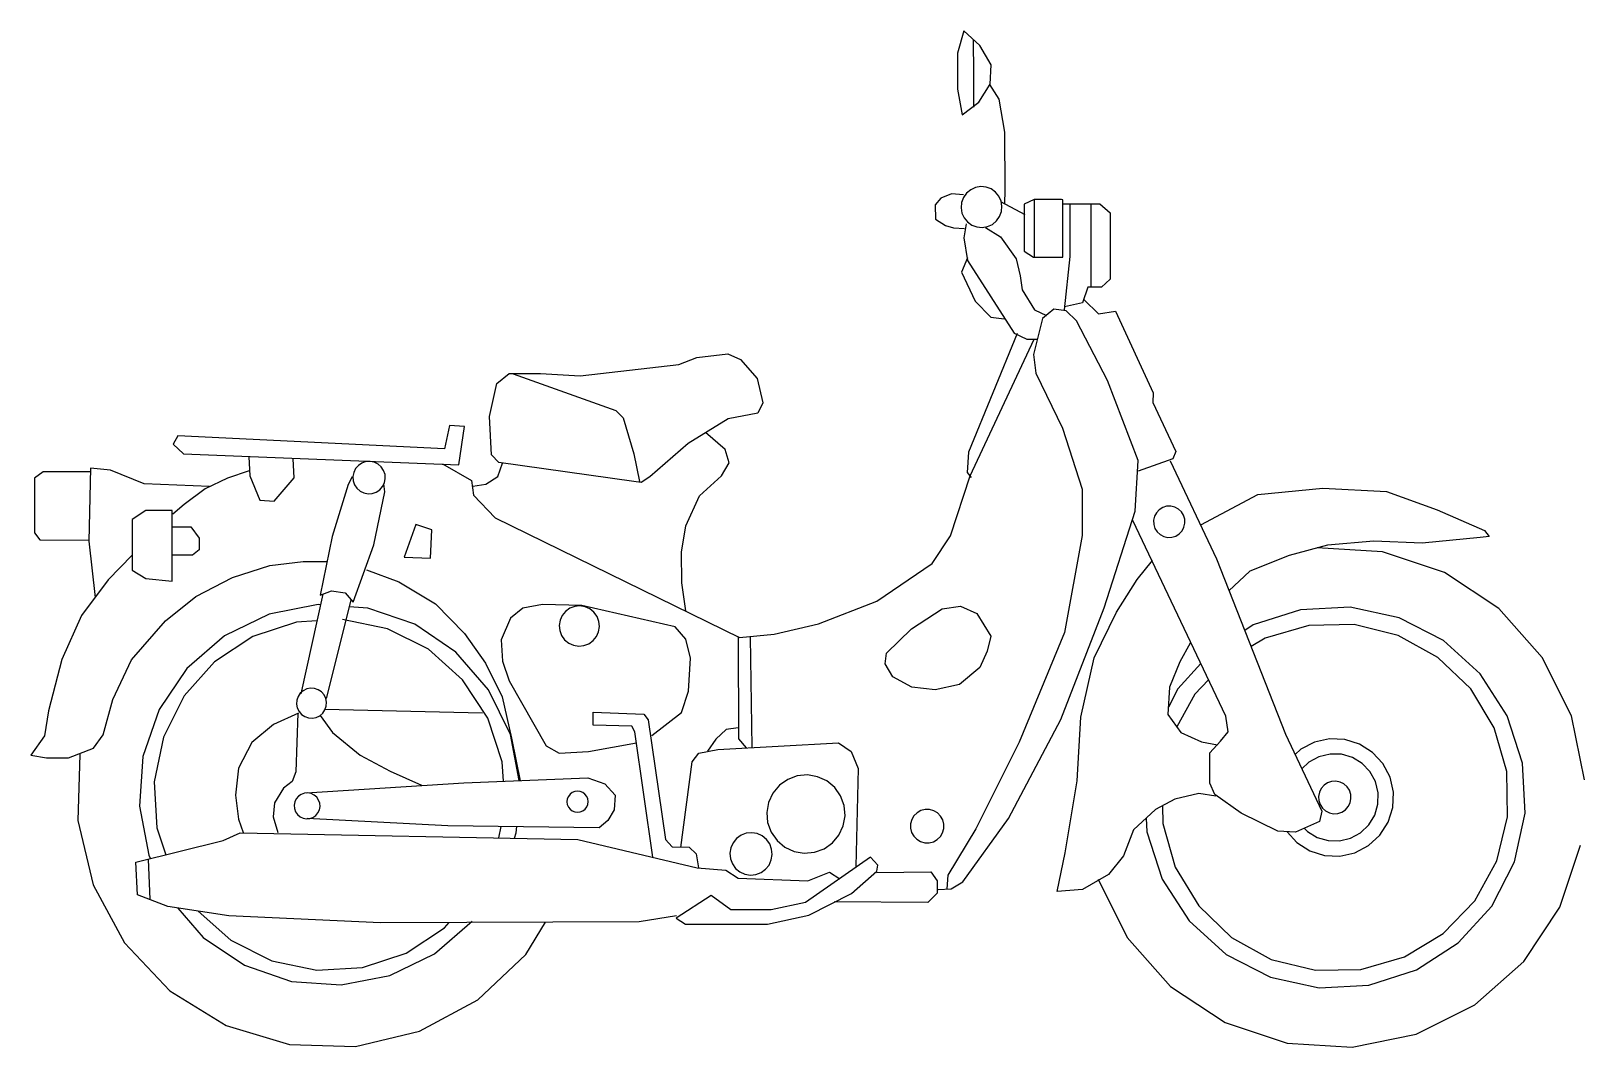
# Model space of a CAD drawing. Extents: x 400 to 3088, y 518 to 2674.
# Drawn here: x 400 to 2187, y 521 to 1695 of the extents above; entities that cross this region are included whole.
import ezdxf

# ---------------------------------------------------------------- set-up
doc = ezdxf.new("R2010")
doc.units = 0
doc.header["$MEASUREMENT"] = 0
doc.layers.get('0').update_dxf_attribs({"linetype": 'CONTINUOUS'})

msp = doc.modelspace()

# ---------------------------------------------------------------- linework, layer by layer
at = {"color": 7, "linetype": 'CONTINUOUS'}
for p, q in [((1477.4853, 1695.0957), (1470.3361, 1669.4779)), ((1495.9541, 1678.4143), (1477.4853, 1695.0957)), ((1488.2091, 1684.3719), (1488.8049, 1646.2431)), ((1470.3361, 1669.4779), (1470.3361, 1627.7744)), ((1509.0608, 1655.7752), (1495.9541, 1678.4143)), ((1488.8049, 1646.2431), (1488.8049, 1606.9227)), ((1507.8693, 1633.732), (1509.0608, 1655.7752)), ((1470.3361, 1627.7744), (1475.6981, 1597.9863)), ((1494.7625, 1612.8803), (1507.8693, 1633.732)), ((1507.2735, 1633.1363), (1517.9972, 1616.4549)), ((1475.6981, 1597.9863), (1494.7625, 1612.8803)), ((1517.9972, 1616.4549), (1524.5506, 1578.326)), ((1524.5506, 1578.326), (1525.1464, 1511.6006)), ((1450.9751, 1502.0683), (1444.4217, 1494.3234)), ((1463.4861, 1506.8344), (1450.9751, 1502.0683)), ((1477.1888, 1505.6429), (1463.4861, 1506.8344)), ((1477.1891, 1502.7083), (1475.0355, 1496.9344)), ((1480.7635, 1507.7281), (1477.1891, 1502.7083)), ((1485.5155, 1511.6515), (1480.7635, 1507.7281)), ((1491.121, 1514.2115), (1485.5155, 1511.6515)), ((1497.1982, 1515.2335), (1491.121, 1514.2115)), ((1503.3328, 1514.6477), (1497.1982, 1515.2335)), ((1509.1065, 1512.4941), (1503.3328, 1514.6477)), ((1514.1263, 1508.9196), (1509.1065, 1512.4941)), ((1518.0499, 1504.1676), (1514.1263, 1508.9196)), ((1520.6098, 1498.5621), (1518.0499, 1504.1676)), ((1525.1464, 1511.6006), (1524.5506, 1494.9191)), ((1444.4217, 1494.3234), (1445.0176, 1477.6421)), ((1475.0355, 1496.9344), (1474.4496, 1490.7999)), ((1474.4496, 1490.7999), (1475.4717, 1484.7229)), ((1475.4717, 1484.7229), (1478.0316, 1479.1173)), ((1518.8924, 1480.5767), (1521.0459, 1486.3505)), ((1520.0837, 1497.898), (1548.0845, 1483.0039)), ((1521.6316, 1492.485), (1520.6098, 1498.5621)), ((1521.0459, 1486.3505), (1521.6316, 1492.485)), ((1558.8078, 1500.2811), (1547.4883, 1494.9191)), ((1547.4883, 1494.9191), (1547.4883, 1440.7047)), ((1590.3832, 1500.2811), (1558.8078, 1500.2811)), ((1558.8078, 1499.8342), (1558.8078, 1434.0024)), ((1591.8728, 1499.8342), (1590.3832, 1500.2811)), ((1591.8727, 1495.515), (1634.7676, 1495.515)), ((1591.8728, 1433.7045), (1591.8728, 1499.8342)), ((1599.9155, 1495.515), (1599.9155, 1434.4492)), ((1624.3418, 1495.515), (1624.3418, 1399.0013)), ((1634.7676, 1495.515), (1646.6828, 1484.7912)), ((1646.6828, 1484.7912), (1646.6828, 1408.2356)), ((1445.0176, 1477.6421), (1456.337, 1470.4929)), ((1456.337, 1470.4929), (1465.8692, 1467.514)), ((1465.8692, 1467.514), (1478.3803, 1466.9183)), ((1480.1675, 1472.2801), (1477.7845, 1456.1946)), ((1478.0316, 1479.1173), (1481.955, 1474.3653)), ((1481.955, 1474.3653), (1486.9748, 1470.7907)), ((1486.9748, 1470.7907), (1492.7487, 1468.6372)), ((1492.7487, 1468.6372), (1498.8832, 1468.0514)), ((1498.8832, 1468.0514), (1504.9602, 1469.0733)), ((1502.8065, 1468.1098), (1520.0837, 1457.3861)), ((1504.9602, 1469.0733), (1510.5659, 1471.6332)), ((1510.5659, 1471.6332), (1515.3179, 1475.5569)), ((1515.3179, 1475.5569), (1518.8924, 1480.5767)), ((1477.7845, 1456.1946), (1481.9549, 1429.9809)), ((1520.0837, 1457.3861), (1537.9566, 1431.7683)), ((1481.9549, 1432.9597), (1474.8057, 1416.2784)), ((1481.9549, 1429.9809), (1535.5735, 1345.9784)), ((1537.9566, 1431.7683), (1542.7227, 1412.1081)), ((1547.4883, 1440.7047), (1558.2121, 1433.7045)), ((1558.2121, 1433.7045), (1591.8728, 1433.7045)), ((1599.9155, 1434.4492), (1593.6599, 1372.7877)), ((1474.8057, 1416.2784), (1490.8913, 1382.9156)), ((1542.7227, 1412.1081), (1545.1058, 1396.0224)), ((1545.1058, 1396.0224), (1559.4041, 1372.7877)), ((1620.7672, 1399.0013), (1614.8095, 1380.8305)), ((1636.5549, 1399.0013), (1620.7672, 1399.0013)), ((1646.6828, 1408.2356), (1636.5549, 1399.0013)), ((1490.8913, 1382.9156), (1508.7642, 1364.447)), ((1614.8095, 1380.8305), (1593.9579, 1376.3623)), ((1616.5968, 1384.2562), (1633.2782, 1368.1704)), ((1508.7642, 1364.447), (1524.2541, 1362.6598)), ((1568.3429, 1362.9576), (1558.2149, 1321.2541)), ((1559.4041, 1372.7877), (1573.1066, 1366.2344)), ((1581.4497, 1373.6812), (1568.3429, 1362.9576)), ((1595.748, 1371.894), (1581.4497, 1373.6812)), ((1607.6633, 1360.2766), (1595.748, 1371.894)), ((1643.4091, 1291.168), (1607.6633, 1360.2766)), ((1633.2782, 1368.1704), (1652.6405, 1371.1494)), ((1652.6405, 1371.1494), (1696.429, 1277.0187)), ((1539.1489, 1345.3825), (1483.1471, 1208.357)), ((1535.5735, 1345.9784), (1550.4676, 1338.8292)), ((1484.9356, 1180.9519), (1558.8102, 1339.1271)), ((1550.4676, 1338.8292), (1561.7872, 1338.8292)), ((1034.5383, 1296.5299), (1148.329, 1309.6367)), ((1148.329, 1309.6367), (1169.1809, 1317.9773)), ((1169.1809, 1317.9773), (1204.9266, 1322.1478)), ((1204.9266, 1322.1478), (1219.8208, 1315.5943)), ((1219.8208, 1315.5943), (1238.8851, 1293.5511)), ((1558.2149, 1321.2541), (1560.5979, 1299.8065)), ((929.68395, 1249.4645), (938.02469, 1287.5934)), ((938.02469, 1287.5934), (952.32299, 1299.5088)), ((952.32299, 1299.5088), (988.66457, 1299.5088)), ((957.08913, 1298.9129), (1075.646, 1256.6137)), ((988.66457, 1299.5088), (1034.5383, 1296.5299)), ((1238.8851, 1293.5511), (1245.4385, 1265.5503)), ((1560.5979, 1299.8065), (1591.5776, 1236.0599)), ((1679.1551, 1198.8247), (1643.4091, 1291.168)), ((1696.429, 1277.0187), (1695.8332, 1265.6991)), ((1075.646, 1256.6137), (1083.9866, 1248.2731)), ((1239.4809, 1253.6349), (1205.5224, 1247.0816)), ((1245.4385, 1265.5503), (1239.4809, 1253.6349)), ((1695.8332, 1265.6991), (1722.6427, 1209.1018)), ((883.51694, 1239.1877), (877.55927, 1212.3784)), ((900.79398, 1237.9962), (883.51694, 1239.1877)), ((894.24065, 1193.9097), (900.79398, 1237.9962)), ((932.06702, 1205.3781), (929.68395, 1249.4645)), ((1083.9866, 1248.2731), (1096.4976, 1206.5696)), ((1205.5224, 1247.0816), (1159.0529, 1218.485)), ((1591.5776, 1236.0599), (1614.2167, 1165.7598)), ((569.54961, 1227.2725), (564.18776, 1217.7403)), ((564.18776, 1217.7403), (576.10294, 1206.4207)), ((877.55927, 1212.3784), (569.54961, 1227.2725)), ((1159.0529, 1218.485), (1114.9664, 1179.7603)), ((1201.9479, 1211.6337), (1179.3088, 1231.2938)), ((576.10294, 1206.4207), (894.24065, 1193.9097)), ((651.76493, 1203.1441), (652.95647, 1181.1007)), ((704.19206, 1178.7177), (703.00053, 1200.7611)), ((786.92036, 1197.4719), (782.28625, 1195.8811)), ((791.80828, 1197.8091), (786.92036, 1197.4719)), ((796.61691, 1196.8699), (791.80828, 1197.8091)), ((940.40776, 1196.4417), (932.06702, 1205.3781)), ((1096.4976, 1206.5696), (1103.0511, 1174.3984)), ((1206.7139, 1196.1437), (1201.9479, 1211.6337)), ((1483.1471, 1208.357), (1481.3598, 1185.1221)), ((1675.5806, 1140.4399), (1679.1551, 1198.8247)), ((1719.0681, 1200.7611), (1679.1518, 1186.4628)), ((1715.7903, 1198.5269), (1769.4089, 1085.3319)), ((1722.6427, 1209.1018), (1719.0681, 1200.7611)), ((414.35295, 1185.7179), (404.22499, 1178.5687)), ((468.86534, 1185.7179), (414.35295, 1185.7179)), ((468.8654, 1190.0371), (467.0781, 1105.4388)), ((492.10021, 1187.6541), (468.8654, 1190.0371)), ((530.82491, 1171.8666), (492.10021, 1187.6541)), ((652.06229, 1186.7604), (627.04029, 1178.4198)), ((652.95647, 1181.1007), (664.27594, 1153.0999)), ((771.21386, 1180.0582), (766.44772, 1171.1218)), ((772.85201, 1185.0487), (771.91265, 1180.24)), ((771.91265, 1180.24), (772.24988, 1175.352)), ((775.00392, 1189.4504), (772.85201, 1185.0487)), ((778.22174, 1193.1451), (775.00392, 1189.4504)), ((782.28625, 1195.8811), (778.22174, 1193.1451)), ((801.01866, 1194.7179), (796.61691, 1196.8699)), ((804.71336, 1191.5001), (801.01866, 1194.7179)), ((807.44942, 1187.4356), (804.71336, 1191.5001)), ((809.04029, 1182.8015), (807.44942, 1187.4356)), ((809.37752, 1177.9136), (809.04029, 1182.8015)), ((875.46978, 1194.9522), (908.83253, 1175.8878)), ((925.51369, 1171.4196), (939.21622, 1180.356)), ((939.21622, 1180.356), (944.57813, 1195.8459)), ((1096.4976, 1174.3984), (940.40776, 1196.4417)), ((1114.9664, 1179.7603), (1104.8384, 1173.2069)), ((1172.1596, 1158.0149), (1197.7775, 1181.2497)), ((1197.7775, 1181.2497), (1206.7139, 1196.1437)), ((1462.2966, 1111.8432), (1484.9356, 1180.9519)), ((1481.3598, 1185.1221), (1486.1259, 1179.1645)), ((404.22499, 1178.5687), (404.22499, 1115.1199)), ((606.4868, 1168.8876), (530.82491, 1171.8666)), ((601.42241, 1165.9088), (576.99617, 1148.0359)), ((627.04029, 1178.4198), (601.42241, 1165.9088)), ((680.95731, 1151.9084), (704.19206, 1178.7177)), ((766.44772, 1171.1218), (747.9791, 1110.9497)), ((772.24988, 1175.352), (773.8407, 1170.718)), ((773.8407, 1170.718), (776.57671, 1166.6533)), ((776.57671, 1166.6533), (780.27146, 1163.4356)), ((780.27146, 1163.4356), (784.67315, 1161.2837)), ((794.36981, 1160.6816), (799.00392, 1162.2724)), ((796.23597, 1101.4174), (808.74703, 1162.7811)), ((799.00392, 1162.2724), (803.06838, 1165.0084)), ((803.06838, 1165.0084), (806.2862, 1168.7032)), ((806.2862, 1168.7032), (808.43811, 1173.1048)), ((808.74703, 1162.7811), (807.55549, 1171.7175)), ((808.43811, 1173.1048), (809.37752, 1177.9136)), ((908.83253, 1175.8878), (911.21559, 1158.6107)), ((910.61962, 1169.0365), (925.51369, 1171.4196)), ((1104.8384, 1173.2069), (1096.4976, 1174.3984)), ((1614.2167, 1165.7598), (1614.2167, 1112.1412)), ((1817.0695, 1159.5045), (1892.1357, 1166.6537)), ((1892.1357, 1166.6537), (1966.0104, 1163.0791)), ((1966.0104, 1163.0791), (2024.3951, 1141.6316)), ((576.99617, 1148.0359), (563.88935, 1136.7164)), ((664.27594, 1153.0999), (680.95731, 1151.9084)), ((784.67315, 1161.2837), (789.48179, 1160.3443)), ((789.48179, 1160.3443), (794.36981, 1160.6816)), ((911.21559, 1158.6107), (936.2377, 1132.3972)), ((1156.6699, 1123.4607), (1172.1596, 1158.0149)), ((1707.3262, 1144.4704), (1703.3095, 1141.9554)), ((1711.857, 1145.8601), (1707.3262, 1144.4704)), ((1716.5931, 1146.0298), (1711.857, 1145.8601)), ((1721.2117, 1144.9681), (1716.5931, 1146.0298)), ((1725.3981, 1142.747), (1721.2117, 1144.9681)), ((1751.5356, 1124.6523), (1817.0695, 1159.5045)), ((532.90983, 1140.8867), (516.82422, 1130.4608)), ((516.82422, 1130.4608), (516.82422, 1072.076)), ((562.99591, 1140.8867), (532.90983, 1140.8867)), ((562.99591, 1059.565), (562.99591, 1140.8867)), ((936.2377, 1132.3972), (1218.6293, 994.47787)), ((1639.8346, 1028.4363), (1675.5806, 1140.4399)), ((1780.1327, 903.32625), (1672.8953, 1129.4184)), ((1697.8597, 1134.3001), (1696.7979, 1129.6814)), ((1696.7979, 1129.6814), (1696.9674, 1124.9453)), ((1700.0807, 1138.4865), (1697.8597, 1134.3001)), ((1703.3095, 1141.9554), (1700.0807, 1138.4865)), ((1728.867, 1139.5181), (1725.3981, 1142.747)), ((1731.3821, 1135.5015), (1728.867, 1139.5181)), ((1732.7718, 1130.9707), (1731.3821, 1135.5015)), ((1731.8797, 1121.6161), (1732.9415, 1126.2346)), ((1732.9415, 1126.2346), (1732.7718, 1130.9707)), ((2024.3951, 1141.6316), (2079.2055, 1117.801)), ((404.22499, 1115.1199), (410.48052, 1107.0771)), ((562.99591, 1122.12), (584.74125, 1122.12)), ((562.99591, 1089.3532), (562.99591, 1122.12)), ((584.74125, 1122.12), (594.27341, 1109.0134)), ((594.27341, 1109.0134), (594.27341, 1095.6086)), ((747.9791, 1110.9497), (734.27657, 1043.0326)), ((844.79051, 1124.8011), (831.08803, 1087.268)), ((863.25924, 1118.8434), (844.79051, 1124.8011)), ((861.47194, 1086.0765), (863.25924, 1118.8434)), ((1151.308, 1093.0767), (1156.6699, 1123.4607)), ((1440.8491, 1079.6721), (1462.2966, 1111.8432)), ((1614.2167, 1112.1412), (1593.9607, 1000.1376)), ((1696.9674, 1124.9453), (1698.3573, 1120.4146)), ((1698.3573, 1120.4146), (1700.8723, 1116.398)), ((1700.8723, 1116.398), (1704.3411, 1113.169)), ((1704.3411, 1113.169), (1708.5276, 1110.9481)), ((1708.5276, 1110.9481), (1713.1461, 1109.8862)), ((1713.1461, 1109.8862), (1717.8822, 1110.0559)), ((1717.8822, 1110.0559), (1722.413, 1111.4456)), ((1722.413, 1111.4456), (1726.4298, 1113.9606)), ((1726.4298, 1113.9606), (1729.6587, 1117.4296)), ((1729.6587, 1117.4296), (1731.8797, 1121.6161)), ((2073.8434, 1109.7582), (2007.1179, 1103.2049)), ((2084.5674, 1110.9498), (2073.8434, 1109.7582)), ((2079.2055, 1117.801), (2084.5674, 1110.9498)), ((410.48052, 1107.0771), (467.37593, 1106.7793)), ((467.0781, 1105.4388), (474.22725, 1040.5006)), ((594.27341, 1095.6086), (586.82643, 1089.3532)), ((772.40539, 1035.2877), (796.23597, 1101.4174)), ((1151.9038, 1057.3309), (1151.308, 1093.0767)), ((1897.4974, 1100.8218), (1853.411, 1088.9066)), ((1961.0896, 1093.28), (1885.7638, 1097.8544)), ((1951.1162, 1105.588), (1897.4974, 1100.8218)), ((2007.1179, 1103.2049), (1951.1162, 1105.588)), ((2032.6648, 1069.3655), (1961.0896, 1093.28)), ((516.82401, 1089.3532), (489.41889, 1060.7565)), ((586.82643, 1089.3532), (562.99591, 1089.3532)), ((632.99785, 1063.7353), (675.89281, 1077.4378)), ((675.89281, 1077.4378), (714.61746, 1082.2039)), ((714.61746, 1082.2039), (742.02259, 1082.2039)), ((787.59724, 1072.374), (825.1303, 1058.6714)), ((831.08803, 1087.268), (861.47194, 1086.0765)), ((1377.1025, 1036.1813), (1440.8491, 1079.6721)), ((1677.6611, 1061.2034), (1695.534, 1083.2468)), ((1769.4089, 1085.3319), (1849.2413, 882.77239)), ((1853.411, 1088.9066), (1808.1329, 1071.0337)), ((489.41889, 1060.7565), (458.43921, 1019.6488)), ((516.82422, 1072.076), (532.90983, 1062.5437)), ((532.90983, 1062.5437), (562.99591, 1059.565)), ((590.69865, 1041.6921), (632.99785, 1063.7353)), ((825.1303, 1058.6714), (867.42955, 1033.0536)), ((1156.6699, 1025.1597), (1151.9038, 1057.3309)), ((1653.8305, 1023.6704), (1677.6611, 1061.2034)), ((1808.1329, 1071.0337), (1783.7067, 1048.0968)), ((2095.6115, 1027.7412), (2032.6648, 1069.3655)), ((555.54866, 1013.6912), (590.69865, 1041.6921)), ((737.2553, 1044.3732), (711.63752, 929.09291)), ((734.27657, 1043.0326), (747.38334, 1048.3944)), ((769.42651, 1037.5218), (741.12773, 923.73101)), ((747.38334, 1048.3944), (762.87323, 1046.0115)), ((762.87323, 1046.0115), (772.40539, 1035.2877)), ((458.43921, 1019.6488), (435.8002, 969.00899)), ((675.34832, 1021.4368), (623.6762, 996.29407)), ((731.7672, 1032.3492), (675.34832, 1021.4368)), ((734.53967, 1032.1527), (731.7672, 1032.3492)), ((789.08792, 1028.2874), (767.51023, 1029.8165)), ((843.40428, 1009.5282), (789.08792, 1028.2874)), ((867.42955, 1033.0536), (900.7923, 999.09512)), ((968.41039, 1028.1385), (954.11208, 1016.819)), ((991.04943, 1032.3088), (968.41039, 1028.1385)), ((1036.3275, 1031.1173), (991.04943, 1032.3088)), ((1013.6977, 1019.795), (1011.208, 1014.2641)), ((1017.5341, 1024.493), (1013.6977, 1019.795)), ((1022.4558, 1028.038), (1017.5341, 1024.493)), ((1028.1271, 1030.1884), (1022.4558, 1028.038)), ((1034.1619, 1030.7976), (1028.1271, 1030.1884)), ((1040.1488, 1029.8242), (1034.1619, 1030.7976)), ((1144.1606, 1006.6909), (1036.3275, 1031.1173)), ((1045.6796, 1027.3344), (1040.1488, 1029.8242)), ((1050.3776, 1023.498), (1045.6796, 1027.3344)), ((1053.9226, 1018.5763), (1050.3776, 1023.498)), ((1309.7812, 1009.9678), (1377.1025, 1036.1813)), ((1417.0195, 1004.308), (1452.7654, 1027.5427)), ((1452.7654, 1027.5427), (1473.617, 1030.5215)), ((1473.617, 1030.5215), (1492.6814, 1022.1809)), ((1492.6814, 1022.1809), (1508.7671, 995.96729)), ((1589.7905, 899.75154), (1639.8346, 1028.4363)), ((1628.2127, 970.94539), (1653.8305, 1023.6704)), ((1866.5282, 1026.4086), (1811.7321, 1008.7874)), ((1924.0179, 1029.2472), (1866.5282, 1026.4086)), ((1980.2834, 1017.1095), (1924.0179, 1029.2472)), ((2145.6403, 971.24317), (2095.6115, 1027.7412)), ((516.22825, 968.41322), (555.54866, 1013.6912)), ((706.86955, 1012.1185), (656.53511, 995.45148)), ((730.39095, 1013.4834), (706.86955, 1012.1185)), ((811.72696, 1004.4569), (759.80261, 1015.19)), ((859.1041, 980.6504), (811.72696, 1004.4569)), ((891.01468, 977.35036), (843.40428, 1009.5282)), ((954.11208, 1016.819), (943.38838, 991.79703)), ((1011.208, 1014.2641), (1010.2346, 1008.2773)), ((1010.2346, 1008.2773), (1010.8437, 1002.2426)), ((1010.8437, 1002.2426), (1012.9941, 996.57125)), ((1053.219, 995.3525), (1055.7088, 1000.8833)), ((1056.073, 1012.9049), (1053.9226, 1018.5763)), ((1055.7088, 1000.8833), (1056.6822, 1006.8701)), ((1056.6822, 1006.8701), (1056.073, 1012.9049)), ((1156.6716, 992.39279), (1144.1606, 1006.6909)), ((1258.5455, 998.05247), (1309.7812, 1009.9678)), ((1388.4228, 976.30708), (1417.0195, 1004.308)), ((1811.7321, 1008.7874), (1802.0406, 1002.5352)), ((1875.9934, 1008.1837), (1825.5915, 993.63329)), ((1928.4436, 1009.1935), (1875.9934, 1008.1837)), ((1979.368, 996.59374), (1928.4436, 1009.1935)), ((2031.4901, 990.82289), (1980.2834, 1017.1095)), ((623.6762, 996.29407), (580.2722, 958.63424)), ((656.53511, 995.45148), (612.22954, 966.32499)), ((900.7923, 999.09512), (925.21854, 964.54084)), ((943.38838, 991.79703), (944.57991, 966.77492)), ((1012.9941, 996.57125), (1016.5391, 991.64961)), ((1016.5391, 991.64961), (1021.2371, 987.81316)), ((1021.2371, 987.81316), (1026.7679, 985.32334)), ((1026.7679, 985.32334), (1032.7548, 984.34994)), ((1032.7548, 984.34994), (1038.7896, 984.95915)), ((1038.7896, 984.95915), (1044.4609, 987.10959)), ((1044.4609, 987.10959), (1049.3825, 990.65456)), ((1049.3825, 990.65456), (1053.219, 995.3525)), ((1162.0335, 970.34952), (1156.6716, 992.39279)), ((1217.137, 995.37163), (1217.4349, 877.41039)), ((1218.6293, 994.47787), (1258.5455, 998.05247)), ((1230.8395, 994.77586), (1232.6269, 867.58033)), ((1508.7671, 995.96729), (1504.5968, 978.69015)), ((1593.9607, 1000.1376), (1541.5334, 873.24007)), ((1739.0248, 987.62676), (1727.1096, 966.17925)), ((1825.5915, 993.63329), (1809.3991, 983.86429)), ((2025.296, 971.24317), (1979.368, 996.59374)), ((2074.1487, 952.17873), (2031.4901, 990.82289)), ((435.8002, 969.00899), (420.31036, 909.4326)), ((494.78074, 922.53948), (516.22825, 968.41322)), ((612.22954, 966.32499), (576.97216, 926.72371)), ((898.70533, 945.39297), (859.1041, 980.6504)), ((928.67441, 933.94637), (891.01468, 977.35036)), ((944.57991, 966.77492), (952.32478, 944.13587)), ((1159.6505, 932.22064), (1162.0335, 970.34952)), ((1386.6355, 963.79608), (1388.4228, 976.30708)), ((1504.5968, 978.69015), (1496.256, 959.62571)), ((1612.7229, 902.4326), (1628.2127, 970.94539)), ((1727.1096, 966.17925), (1715.1942, 936.98688)), ((2063.0981, 934.86923), (2025.296, 971.24317)), ((2179.3418, 903.72185), (2145.6403, 971.24317)), ((580.2722, 958.63424), (548.09422, 911.02394)), ((925.21854, 964.54084), (944.28298, 925.81619)), ((1395.5719, 948.90201), (1386.6355, 963.79608)), ((1417.6153, 936.98677), (1395.5719, 948.90201)), ((1496.256, 959.62571), (1472.4255, 939.96561)), ((1751.2526, 964.21511), (1724.7196, 934.92586)), ((2105.3518, 903.81043), (2074.1487, 952.17873)), ((711.20572, 929.87876), (708.66998, 926.12595)), ((714.62639, 932.84751), (711.20572, 929.87876)), ((718.69889, 934.82972), (714.62639, 932.84751)), ((723.1457, 935.69048), (718.69889, 934.82972)), ((727.66371, 935.37095), (723.1457, 935.69048)), ((731.94498, 933.89288), (727.66371, 935.37095)), ((735.69795, 931.35714), (731.94498, 933.89288)), ((738.6667, 927.93637), (735.69795, 931.35714)), ((927.83193, 901.08745), (898.70533, 945.39297)), ((953.81725, 882.27424), (928.67441, 933.94637)), ((952.32478, 944.13587), (995.2198, 869.0697)), ((1151.3098, 907.79429), (1159.6505, 932.22064)), ((1444.4246, 934.00794), (1417.6153, 936.98677)), ((1472.4255, 939.96561), (1444.4246, 934.00794)), ((1715.1942, 936.98688), (1713.407, 905.41144)), ((1724.7196, 934.92586), (1713.8827, 913.81553)), ((1760.23, 945.28779), (1744.2994, 928.73178)), ((2090.1976, 889.95091), (2063.0981, 934.86923)), ((483.46127, 882.02753), (494.78074, 922.53948)), ((576.97216, 926.72371), (553.16565, 879.34658)), ((707.19197, 921.84452), (706.87239, 917.32657)), ((706.87239, 917.32657), (707.73304, 912.87975)), ((708.66998, 926.12595), (707.19197, 921.84452)), ((707.73304, 912.87975), (709.71526, 908.8072)), ((740.64891, 923.86393), (738.6667, 927.93637)), ((739.71197, 910.61783), (741.18999, 914.89905)), ((741.50957, 919.41711), (740.64891, 923.86393)), ((741.18999, 914.89905), (741.50957, 919.41711)), ((944.28298, 925.81619), (955.00678, 878.15515)), ((1744.2994, 928.73178), (1723.5723, 891.18006)), ((420.31036, 909.4326), (415.54425, 880.83599)), ((548.09422, 911.02394), (529.33512, 856.70759)), ((680.35981, 893.94287), (655.33775, 873.09113)), ((708.95641, 907.04964), (680.35981, 893.94287)), ((708.36065, 907.04964), (705.97758, 839.13262)), ((709.71526, 908.8072), (712.684, 905.38664)), ((712.684, 905.38664), (716.43697, 902.85079)), ((716.43697, 902.85079), (720.71824, 901.37283)), ((720.71824, 901.37283), (725.23625, 901.0532)), ((725.23625, 901.0532), (729.68307, 901.91385)), ((729.68307, 901.91385), (733.75556, 903.89607)), ((733.75556, 903.89607), (737.17623, 906.86481)), ((733.97852, 904.07091), (748.27683, 884.4106)), ((737.17623, 906.86481), (739.71197, 910.61783)), ((921.64393, 907.04964), (739.34038, 911.22001)), ((944.4989, 850.75296), (927.83193, 901.08745)), ((1049.4341, 893.19811), (1049.4341, 908.09218)), ((1049.4341, 908.09218), (1107.8189, 905.70921)), ((1107.8189, 905.70921), (1113.1809, 899.15578)), ((1113.1809, 899.15578), (1132.841, 760.93866)), ((1117.3513, 880.98499), (1151.3098, 907.79429)), ((1529.0226, 785.36501), (1589.7905, 899.75154)), ((1608.5526, 828.55791), (1612.7229, 902.4326)), ((1713.407, 905.41144), (1728.3011, 884.55969)), ((1783.1116, 885.45335), (1780.1327, 903.32625)), ((2122.973, 849.01426), (2105.3518, 903.81043)), ((2194.4188, 829.77876), (2179.3418, 903.72185)), ((415.54425, 880.83599), (400.05438, 858.197)), ((472.14175, 866.53764), (483.46127, 882.02753)), ((553.16565, 879.34658), (542.43249, 827.42217)), ((748.27683, 884.4106), (780.44804, 858.19706)), ((964.1238, 828.98734), (953.81725, 882.27424)), ((955.00678, 878.15515), (965.13472, 828.7068)), ((1094.1165, 892.00657), (1049.4341, 893.19811)), ((1097.6909, 885.45314), (1094.1165, 892.00657)), ((1118.5427, 740.68269), (1097.6909, 885.45314)), ((1191.2255, 876.81462), (1181.6933, 863.11213)), ((1203.1408, 888.13419), (1191.2255, 876.81462)), ((1216.8433, 889.92149), (1203.1408, 888.13419)), ((1217.4349, 877.41039), (1226.3714, 866.68668)), ((1728.3011, 884.55969), (1752.1317, 873.83594)), ((1774.1751, 874.72954), (1783.1116, 885.45335)), ((1849.2413, 882.77239), (1890.9448, 793.70575)), ((1900.0639, 877.23659), (1882.7335, 873.37792)), ((1917.8024, 876.47833), (1900.0639, 877.23659)), ((1934.7401, 871.15488), (1917.8024, 876.47833)), ((2104.7482, 839.54913), (2090.1976, 889.95091)), ((400.05438, 858.197), (417.92729, 855.21822)), ((443.54514, 855.21822), (472.14175, 866.53764)), ((456.46567, 859.09501), (454.26895, 782.83289)), ((456.88549, 860.49874), (456.46567, 859.09501)), ((655.33775, 873.09113), (639.84791, 843.30298)), ((780.44804, 858.19706), (815.00232, 839.72838)), ((995.2198, 869.0697), (1010.1138, 860.72901)), ((1010.1138, 860.72901), (1044.0723, 862.51631)), ((1044.0723, 862.51631), (1099.4784, 872.6443)), ((1163.8207, 850.60103), (1171.5656, 860.72901)), ((1171.5656, 860.72901), (1193.6088, 864.89933)), ((1193.6088, 864.89933), (1333.0176, 872.6443)), ((1333.0176, 872.6443), (1347.3158, 862.51631)), ((1347.3158, 862.51631), (1355.6564, 842.85616)), ((1541.5334, 873.24007), (1491.4892, 773.15178)), ((1752.1317, 873.83594), (1770.6003, 870.26134)), ((1761.664, 861.02695), (1774.1751, 874.72954)), ((1761.664, 825.87696), (1761.664, 861.02695)), ((1866.9926, 865.16532), (1860.3436, 859.06139)), ((1882.7335, 873.37792), (1866.9926, 865.16532)), ((1900.5857, 859.65159), (1887.7888, 856.52717)), ((1913.755, 859.35754), (1900.5857, 859.65159)), ((1926.3993, 855.66505), (1913.755, 859.35754)), ((1949.7229, 861.62902), (1934.7401, 871.15488)), ((1961.7297, 848.54994), (1949.7229, 861.62902)), ((417.92729, 855.21822), (443.54514, 855.21822)), ((529.33512, 856.70759), (525.27335, 799.38676)), ((639.84791, 843.30298), (636.27331, 812.32331)), ((945.80612, 828.22414), (944.4989, 850.75296)), ((1150.7138, 751.70428), (1163.8207, 850.60103)), ((1355.6564, 842.85616), (1352.6777, 729.66105)), ((1876.2368, 850.19712), (1868.1257, 842.44049)), ((1887.7888, 856.52717), (1876.2368, 850.19712)), ((1937.6573, 848.8257), (1926.3993, 855.66505)), ((1946.7615, 839.30567), (1937.6573, 848.8257)), ((1969.9424, 832.80882), (1961.7297, 848.54994)), ((2125.8117, 791.52452), (2122.973, 849.01426)), ((542.43249, 827.42217), (545.50405, 774.48911)), ((701.80731, 827.81309), (691.67933, 820.06818)), ((705.97758, 839.13262), (701.80731, 827.81309)), ((718.48858, 815.00421), (900.19643, 826.32373)), ((815.00232, 839.72838), (851.34384, 823.64278)), ((900.19643, 826.32373), (1043.1796, 832.28135)), ((1043.1796, 832.28135), (1062.8398, 825.1322)), ((1062.8398, 825.1322), (1074.7551, 812.02537)), ((1264.5389, 823.61824), (1256.9649, 814.55155)), ((1274.2014, 830.41561), (1264.5389, 823.61824)), ((1285.2939, 834.48054), (1274.2014, 830.41561)), ((1297.0607, 835.536), (1285.2939, 834.48054)), ((1308.6995, 833.51002), (1297.0607, 835.536)), ((1319.4175, 828.54078), (1308.6995, 833.51002)), ((1328.4841, 820.96682), (1319.4175, 828.54078)), ((1594.85, 745.44898), (1608.5526, 828.55791)), ((1767.6216, 812.77013), (1761.664, 825.87696)), ((1893.6866, 823.66826), (1890.4381, 819.98433)), ((1897.7779, 826.38588), (1893.6866, 823.66826)), ((1902.4331, 827.952), (1897.7779, 826.38588)), ((1907.335, 828.25992), (1902.4331, 827.952)), ((1912.1497, 827.28862), (1907.335, 828.25992)), ((1916.5487, 825.1043), (1912.1497, 827.28862)), ((1920.2326, 821.8559), (1916.5487, 825.1043)), ((1953.0916, 827.75357), (1946.7615, 839.30567)), ((1956.216, 814.95692), (1953.0916, 827.75357)), ((1973.8009, 815.47856), (1969.9424, 832.80882)), ((2105.758, 787.09888), (2104.7482, 839.54913)), ((636.27331, 812.32331), (639.84791, 784.32236)), ((691.67933, 820.06818), (681.55134, 803.38686)), ((704.89784, 804.39367), (704.18602, 800.566)), ((706.57597, 807.90665), (704.89784, 804.39367)), ((709.10625, 810.86573), (706.57597, 807.90665)), ((712.31614, 813.06896), (709.10625, 810.86573)), ((715.98694, 814.36641), (712.31614, 813.06896)), ((719.86841, 814.66955), (715.98694, 814.36641)), ((723.69608, 813.95783), (719.86841, 814.66955)), ((727.20916, 812.2796), (723.69608, 813.95783)), ((730.16814, 809.74932), (727.20916, 812.2796)), ((732.37148, 806.53948), (730.16814, 809.74932)), ((733.66887, 802.86869), (732.37148, 806.53948)), ((1019.5801, 807.75329), (1019.1757, 804.58422)), ((1019.1757, 804.58422), (1019.6052, 801.41846)), ((1020.7909, 810.70964), (1019.5801, 807.75329)), ((1022.7257, 813.25195), (1020.7909, 810.70964)), ((1025.2525, 815.20684), (1022.7257, 813.25195)), ((1028.1993, 816.44109), (1025.2525, 815.20684)), ((1031.3649, 816.87068), (1028.1993, 816.44109)), ((1034.534, 816.46625), (1031.3649, 816.87068)), ((1037.4904, 815.25539), (1034.534, 816.46625)), ((1040.0328, 813.32061), (1037.4904, 815.25539)), ((1041.9876, 810.79375), (1040.0328, 813.32061)), ((1043.2219, 807.84702), (1041.9876, 810.79375)), ((1043.6514, 804.68131), (1043.2219, 807.84702)), ((1043.247, 801.51224), (1043.6514, 804.68131)), ((1074.7551, 812.02537), (1073.5635, 795.344)), ((1256.9649, 814.55155), (1251.9956, 803.83363)), ((1335.2815, 811.30425), (1328.4841, 820.96682)), ((1339.3464, 800.21169), (1335.2815, 811.30425)), ((1721.1519, 807.40834), (1699.1086, 795.4931)), ((1749.1527, 813.96172), (1721.1519, 807.40834)), ((1768.813, 810.98289), (1749.1527, 813.96172)), ((1798.0057, 791.32268), (1767.6216, 812.77013)), ((1888.2538, 815.58521), (1887.2825, 810.77058)), ((1887.2825, 810.77058), (1887.5906, 805.86864)), ((1887.5906, 805.86864), (1889.1566, 801.21341)), ((1890.4381, 819.98433), (1888.2538, 815.58521)), ((1922.9502, 817.76465), (1920.2326, 821.8559)), ((1924.5164, 813.10942), (1922.9502, 817.76465)), ((1923.853, 803.39295), (1924.8243, 808.20753)), ((1924.8243, 808.20753), (1924.5164, 813.10942)), ((1955.9221, 801.78758), (1956.216, 814.95692)), ((1973.0427, 797.74015), (1973.8009, 815.47856)), ((525.27335, 799.38676), (536.18571, 742.96793)), ((681.55134, 803.38686), (679.76404, 787.3012)), ((679.76404, 787.3012), (685.12589, 768.83253)), ((704.18602, 800.566), (704.48921, 796.68442)), ((704.48921, 796.68442), (705.78661, 793.01368)), ((705.78661, 793.01368), (707.98995, 789.80384)), ((707.98995, 789.80384), (710.94892, 787.27356)), ((710.94892, 787.27356), (714.46195, 785.59533)), ((722.17115, 785.18675), (725.84189, 786.4842)), ((725.84189, 786.4842), (729.05184, 788.68743)), ((729.05184, 788.68743), (731.58211, 791.64646)), ((731.58211, 791.64646), (733.26024, 795.15949)), ((733.26024, 795.15949), (733.97206, 798.98716)), ((733.97206, 798.98716), (733.66887, 802.86869)), ((1019.6052, 801.41846), (1020.8395, 798.47173)), ((1020.8395, 798.47173), (1022.7944, 795.94492)), ((1022.7944, 795.94492), (1025.3367, 794.01014)), ((1025.3367, 794.01014), (1028.293, 792.79933)), ((1028.293, 792.79933), (1031.4621, 792.39485)), ((1031.4621, 792.39485), (1034.6279, 792.82439)), ((1034.6279, 792.82439), (1037.5746, 794.05869)), ((1037.5746, 794.05869), (1040.1014, 796.01358)), ((1040.1014, 796.01358), (1042.0362, 798.55584)), ((1042.0362, 798.55584), (1043.247, 801.51224)), ((1073.5635, 795.344), (1066.4143, 782.833)), ((1251.9956, 803.83363), (1249.9696, 792.19468)), ((1249.9696, 792.19468), (1251.0251, 780.42802)), ((1338.3759, 776.80608), (1340.4019, 788.44498)), ((1340.4019, 788.44498), (1339.3464, 800.21169)), ((1420.0008, 788.34374), (1417.4266, 783.98944)), ((1423.6143, 791.8834), (1420.0008, 788.34374)), ((1428.0209, 794.36724), (1423.6143, 791.8834)), ((1432.9201, 795.62597), (1428.0209, 794.36724)), ((1437.9783, 795.57374), (1432.9201, 795.62597)), ((1442.8504, 794.21414), (1437.9783, 795.57374)), ((1447.2047, 791.63995), (1442.8504, 794.21414)), ((1450.7444, 788.02642), (1447.2047, 791.63995)), ((1453.2282, 783.61995), (1450.7444, 788.02642)), ((1699.1086, 795.4931), (1673.4908, 772.25829)), ((1706.9676, 799.74117), (1707.3587, 779.42893)), ((1840.3048, 770.47094), (1798.0057, 791.32268)), ((1890.9448, 793.70575), (1888.5617, 781.79046)), ((1889.1566, 801.21341), (1891.8743, 797.12227)), ((1891.8743, 797.12227), (1895.5581, 793.87376)), ((1895.5581, 793.87376), (1899.9574, 791.68944)), ((1899.9574, 791.68944), (1904.7718, 790.71819)), ((1904.7718, 790.71819), (1909.6737, 791.02611)), ((1909.6737, 791.02611), (1914.3291, 792.59223)), ((1914.3291, 792.59223), (1918.4203, 795.30985)), ((1918.4203, 795.30985), (1921.6687, 798.99378)), ((1921.6687, 798.99378), (1923.853, 803.39295)), ((1945.3901, 777.88514), (1952.2293, 789.14309)), ((1952.2293, 789.14309), (1955.9221, 801.78758)), ((1967.7193, 780.80235), (1973.0427, 797.74015)), ((2093.1582, 736.17451), (2105.758, 787.09888)), ((2113.674, 735.25911), (2125.8117, 791.52452)), ((454.26895, 782.83289), (471.88516, 708.60085)), ((545.50405, 774.48911), (555.87428, 743.17094)), ((621.97448, 759.59819), (641.63469, 768.53464)), ((639.84791, 784.32236), (645.20976, 768.83253)), ((641.63469, 768.53464), (1031.8595, 761.08766)), ((714.46195, 785.59533), (718.28968, 784.88361)), ((718.28968, 784.88361), (722.17115, 785.18675)), ((881.72775, 776.87538), (719.08435, 785.21607)), ((1056.2864, 774.49231), (881.72775, 776.87538)), ((940.33862, 762.83424), (943.06791, 776.03794)), ((958.57886, 762.48614), (960.66783, 768.53459)), ((960.66783, 768.53459), (961.18196, 775.79065)), ((1066.4143, 782.833), (1056.2864, 774.49231)), ((1232.56, 768.74883), (1226.2096, 768.1133)), ((1238.8584, 767.71917), (1232.56, 768.74883)), ((1251.0251, 780.42802), (1255.0901, 769.33546)), ((1255.0901, 769.33546), (1261.8874, 759.67295)), ((1333.4066, 766.08811), (1338.3759, 776.80608)), ((1416.0671, 779.11723), (1416.0148, 774.0592)), ((1416.0148, 774.0592), (1417.2735, 769.15999)), ((1417.4266, 783.98944), (1416.0671, 779.11723)), ((1417.2735, 769.15999), (1419.7574, 764.75346)), ((1450.5008, 764.43609), (1453.0751, 768.79039)), ((1453.0751, 768.79039), (1454.4347, 773.6626)), ((1454.4869, 778.72068), (1453.2282, 783.61995)), ((1454.4347, 773.6626), (1454.4869, 778.72068)), ((1491.4892, 773.15178), (1459.3181, 719.53312)), ((1476.5956, 712.08603), (1529.0226, 785.36501)), ((1673.4908, 772.25829), (1662.1713, 741.87438)), ((1688.355, 785.73975), (1689.1339, 769.9638)), ((1689.1339, 769.9638), (1706.755, 715.16768)), ((1707.3587, 779.42893), (1721.9093, 729.0272)), ((1860.5607, 769.2794), (1840.3048, 770.47094)), ((1850.9107, 769.84701), (1862.3839, 757.34904)), ((1888.5617, 781.79046), (1860.5607, 769.2794)), ((1870.8766, 773.88856), (1874.4495, 770.15241)), ((1874.4495, 770.15241), (1885.7075, 763.31306)), ((1924.318, 762.45094), (1935.87, 768.78093)), ((1935.87, 768.78093), (1945.3901, 777.88514)), ((1958.1935, 765.81959), (1967.7193, 780.80235)), ((521.29048, 734.57618), (621.97448, 759.59819)), ((1031.8595, 761.08766), (1169.481, 728.32068)), ((1132.841, 760.93866), (1140.586, 752.59798)), ((1140.586, 752.59798), (1160.2462, 752.00221)), ((1160.2462, 752.00221), (1168.5869, 744.25724)), ((1208.3926, 751.37298), (1207.3627, 745.07445)), ((1211.0173, 757.19038), (1208.3926, 751.37298)), ((1215.0583, 762.1302), (1211.0173, 757.19038)), ((1220.24, 765.85579), (1215.0583, 762.1302)), ((1226.2096, 768.1133), (1220.24, 765.85579)), ((1244.6758, 765.09438), (1238.8584, 767.71917)), ((1249.6156, 761.0534), (1244.6758, 765.09438)), ((1253.3412, 755.8716), (1249.6156, 761.0534)), ((1255.5987, 749.90211), (1253.3412, 755.8716)), ((1261.8874, 759.67295), (1270.9541, 752.09898)), ((1270.9541, 752.09898), (1281.6719, 747.12969)), ((1316.1701, 750.2241), (1325.8327, 757.02152)), ((1325.8327, 757.02152), (1333.4066, 766.08811)), ((1419.7574, 764.75346), (1423.2971, 761.13993)), ((1423.2971, 761.13993), (1427.6513, 758.56568)), ((1427.6513, 758.56568), (1432.5235, 757.20614)), ((1432.5235, 757.20614), (1437.5816, 757.15392)), ((1437.5816, 757.15392), (1442.4808, 758.41259)), ((1442.4808, 758.41259), (1446.8872, 760.89642)), ((1446.8872, 760.89642), (1450.5008, 764.43609)), ((1862.3839, 757.34904), (1877.3668, 747.82323)), ((1885.7075, 763.31306), (1898.352, 759.62052)), ((1898.352, 759.62052), (1911.5213, 759.32647)), ((1911.5213, 759.32647), (1924.318, 762.45094)), ((1929.3733, 745.60013), (1945.1144, 753.81273)), ((1945.1144, 753.81273), (1958.1935, 765.81959)), ((2165.93, 682.87774), (2189.8444, 754.45295)), ((523.07773, 697.04307), (521.29048, 734.57618)), ((535.58863, 738.29967), (537.37593, 691.53222)), ((536.18571, 742.96793), (537.90807, 739.42827)), ((1168.5869, 744.25724), (1170.9699, 728.17163)), ((1207.3627, 745.07445), (1207.9983, 738.72412)), ((1207.9983, 738.72412), (1210.2558, 732.75458)), ((1210.2558, 732.75458), (1213.9815, 727.57282)), ((1252.5798, 731.4358), (1255.2047, 737.25319)), ((1255.2047, 737.25319), (1256.2343, 743.55167)), ((1256.2343, 743.55167), (1255.5987, 749.90211)), ((1281.6719, 747.12969), (1293.3109, 745.10377)), ((1293.3109, 745.10377), (1305.0776, 746.15918)), ((1369.9548, 740.38481), (1294.8886, 687.95762)), ((1305.0776, 746.15918), (1316.1701, 750.2241)), ((1378.2954, 731.44835), (1369.9548, 740.38481)), ((1585.3179, 700.76672), (1594.85, 745.44898)), ((1662.1713, 741.87438), (1644.8941, 720.42687)), ((1877.3668, 747.82323), (1894.3046, 742.49973)), ((1894.3046, 742.49973), (1912.0431, 741.74152)), ((1912.0431, 741.74152), (1929.3733, 745.60013)), ((2067.8075, 690.24633), (2093.1582, 736.17451)), ((2087.3873, 684.05225), (2113.674, 735.25911)), ((1169.481, 728.32068), (1202.8437, 725.34185)), ((1202.8437, 725.34185), (1217.142, 716.40539)), ((1213.9815, 727.57282), (1218.9212, 723.5318)), ((1217.142, 716.40539), (1297.5701, 713.12867)), ((1218.9212, 723.5318), (1224.7386, 720.90706)), ((1224.7386, 720.90706), (1231.0372, 719.87734)), ((1231.0372, 719.87734), (1237.3875, 720.51288)), ((1237.3875, 720.51288), (1243.357, 722.77038)), ((1243.357, 722.77038), (1248.5388, 726.49597)), ((1248.5388, 726.49597), (1252.5798, 731.4358)), ((1297.5701, 713.12867), (1322.5922, 723.25666)), ((1322.5922, 723.25666), (1334.5074, 715.51169)), ((1347.9115, 698.68138), (1377.1039, 724.2992)), ((1377.1038, 722.80978), (1439.659, 723.40555)), ((1377.1039, 724.2992), (1378.2954, 731.44835)), ((1439.659, 723.40555), (1446.8082, 713.27756)), ((1459.3181, 719.53312), (1458.1265, 703.74534)), ((1644.8941, 720.42687), (1614.5102, 703.14979)), ((1632.7652, 715.2562), (1666.4665, 647.73499)), ((1706.755, 715.16768), (1737.9582, 666.79938)), ((1721.9093, 729.0272), (1749.0089, 684.10888)), ((471.88516, 708.60085), (508.11378, 641.45753)), ((558.22777, 683.34053), (523.07773, 697.04307)), ((1298.4632, 673.65932), (1347.9115, 698.68138)), ((1446.8082, 698.97926), (1436.0844, 688.25556)), ((1446.8082, 713.27756), (1446.8082, 698.97926)), ((1447.999, 703.14958), (1462.8931, 703.74534)), ((1462.8931, 703.74534), (1476.5956, 712.08603)), ((1614.5102, 703.14979), (1585.3179, 700.76672)), ((628.52786, 672.91466), (558.22777, 683.34053)), ((569.70822, 681.63792), (598.98827, 647.89176)), ((1185.8639, 696.29836), (1145.352, 670.08472)), ((1208.5029, 679.61694), (1185.8639, 696.29836)), ((1254.9725, 679.61694), (1208.5029, 679.61694)), ((1294.8886, 687.95762), (1254.9725, 679.61694)), ((1436.0844, 688.25556), (1327.6554, 688.85133)), ((1749.0089, 684.10888), (1786.8108, 647.73499)), ((2031.4336, 652.44439), (2067.8075, 690.24633)), ((2048.7432, 641.39375), (2087.3873, 684.05225)), ((2124.3056, 619.9309), (2165.93, 682.87774)), ((593.20203, 678.15368), (630.8988, 644.59172)), ((803.68232, 664.57398), (628.52786, 672.91466)), ((1102.7555, 665.76551), (803.68232, 664.57398)), ((866.3267, 628.94811), (909.7308, 666.60789)), ((877.77336, 658.91724), (883.09129, 664.89035)), ((971.64381, 628.10557), (994.59198, 665.33455)), ((1145.6507, 672.91466), (1102.7555, 665.76551)), ((1145.352, 670.08472), (1156.0758, 662.93556)), ((1156.0758, 662.93556), (1250.802, 662.93556)), ((1250.802, 662.93556), (1298.4632, 673.65932)), ((1737.9582, 666.79938), (1780.6167, 628.15517)), ((598.98827, 647.89176), (646.59862, 615.71378)), ((630.8988, 644.59172), (678.27599, 620.78526)), ((833.46784, 629.79064), (877.77336, 658.91724)), ((1666.4665, 647.73499), (1716.4954, 591.23695)), ((1786.8108, 647.73499), (1832.7389, 622.38432)), ((1986.5153, 625.34477), (2031.4336, 652.44439)), ((508.11378, 641.45753), (560.48596, 585.97875)), ((783.1334, 613.12366), (833.46784, 629.79064)), ((814.65458, 603.80532), (866.3267, 628.94811)), ((916.16508, 575.7334), (971.64381, 628.10557)), ((1780.6167, 628.15517), (1831.8235, 601.86855)), ((2000.3749, 610.19069), (2048.7432, 641.39375)), ((646.59862, 615.71378), (700.91498, 596.95479)), ((678.27599, 620.78526), (730.20029, 610.0521)), ((730.20029, 610.0521), (783.1334, 613.12366)), ((1832.7389, 622.38432), (1883.6632, 609.78453)), ((1883.6632, 609.78453), (1936.1136, 610.79429)), ((1936.1136, 610.79429), (1986.5153, 625.34477)), ((1945.5786, 592.56938), (2000.3749, 610.19069)), ((2067.8075, 569.90218), (2124.3056, 619.9309)), ((700.91498, 596.95479), (758.2357, 592.89301)), ((758.2357, 592.89301), (814.65458, 603.80532)), ((1716.4954, 591.23695), (1779.4422, 549.61243)), ((1831.8235, 601.86855), (1888.0889, 589.73087)), ((1888.0889, 589.73087), (1945.5786, 592.56938)), ((560.48596, 585.97875), (625.4325, 545.94525)), ((849.02172, 539.50477), (916.16508, 575.7334)), ((2000.2862, 536.20084), (2067.8075, 569.90218)), ((625.4325, 545.94525), (698.5275, 524.08528)), ((774.78962, 521.88856), (849.02172, 539.50477)), ((1779.4422, 549.61243), (1851.0172, 525.69811)), ((1926.343, 521.12368), (2000.2862, 536.20084)), ((698.5275, 524.08528), (774.78962, 521.88856)), ((1851.0172, 525.69811), (1926.343, 521.12368))]:
    msp.add_line(p, q, dxfattribs=at)

doc.saveas('drawing.dxf')
